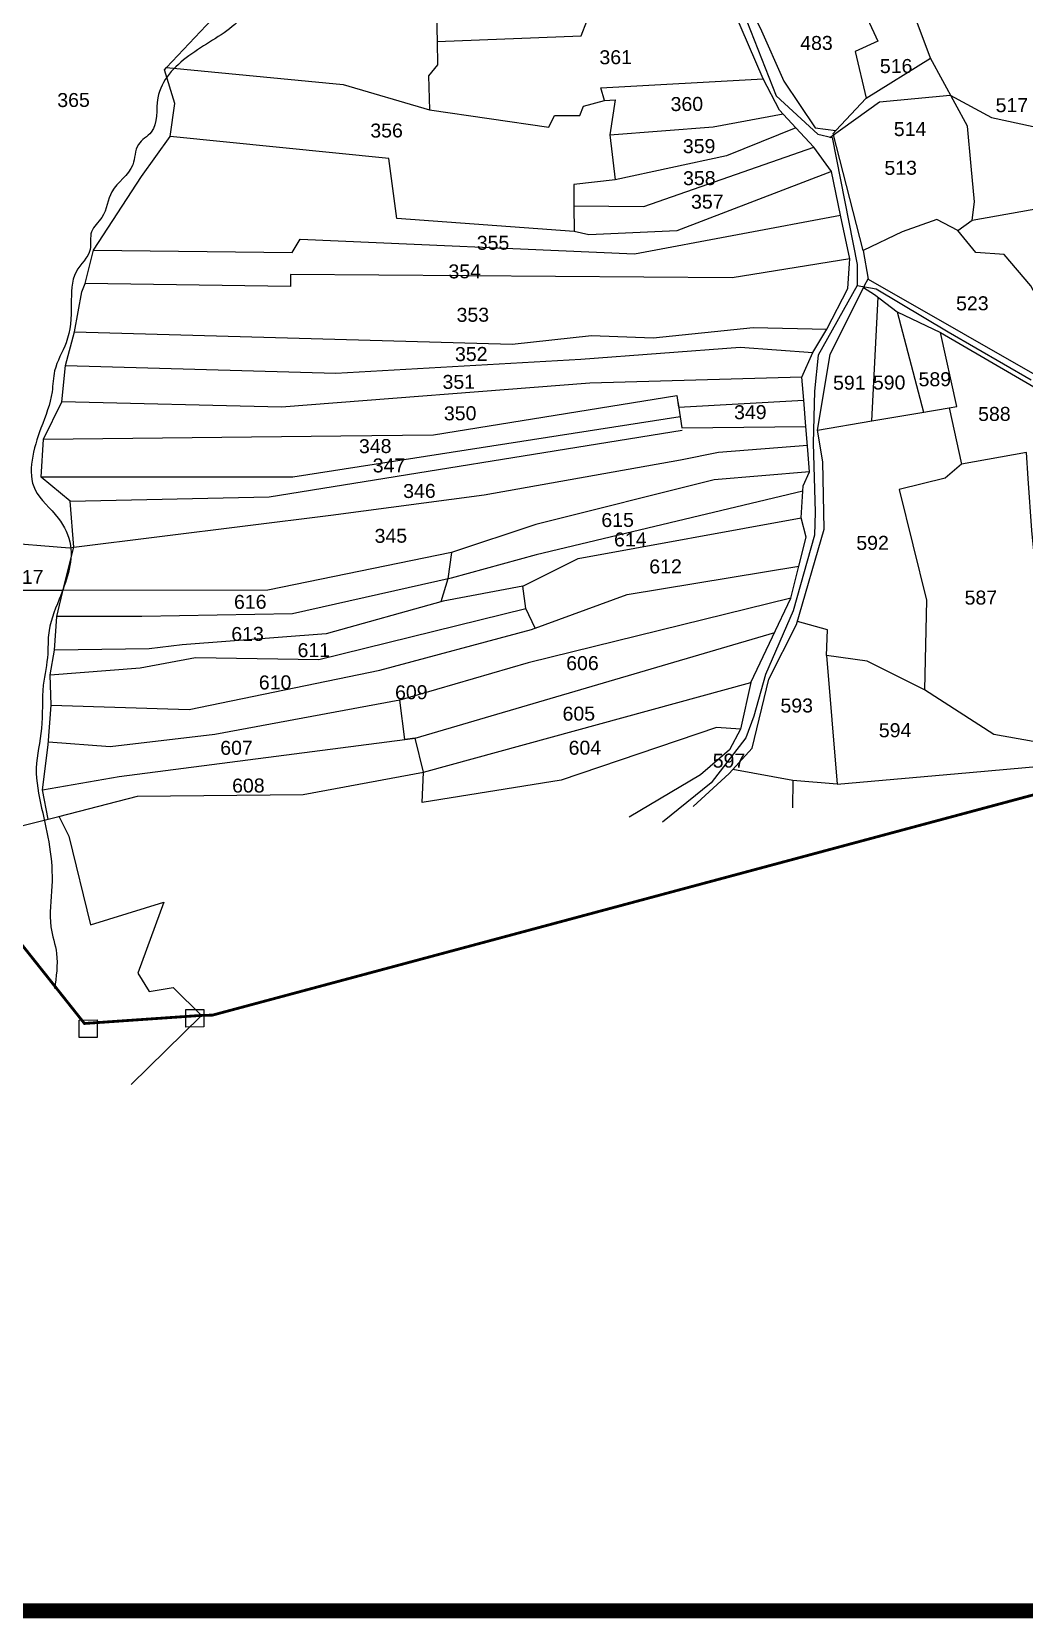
# Model space of a CAD drawing. Header units: inches. Extents: x 177226 to 184368, y 1611776 to 1619278.
# Drawn here: x 180706 to 181773, y 1611776 to 1613481 of the extents above; entities that cross this region are included whole.
import ezdxf
from ezdxf.enums import TextEntityAlignment as Align

# ---------------------------------------------------------------- set-up
doc = ezdxf.new("R2010")
doc.units = ezdxf.units.IN
doc.header["$MEASUREMENT"] = 0
for name, color, linetype in [('PAPER SIZE', 5, 'Continuous'), ('PLOT', 7, 'Continuous'), ('PLOT NO', 7, 'Continuous'), ('ROAD', 1, 'Continuous'), ('STREAM', 4, 'Continuous'), ('VILLAGE BOUNDARY', 5, 'Continuous'), ('VILLAGE BOUNDARY STONES', 1, 'Continuous')]:
    doc.layers.add(name, color=color, linetype=linetype)
doc.styles.get("Standard").update_dxf_attribs({"font": 'arial.ttf'})

msp = doc.modelspace()

# ---------------------------------------------------------------- linework, layer by layer
at = {"layer": 'PAPER SIZE', "color": 5, "const_width": 16}
msp.add_lwpolyline([(177233.8, 1617381.4), (184360.5, 1617381.4), (184360.5, 1611783.6), (177233.8, 1611783.6)], close=True, dxfattribs=at)
at = {"layer": 'PLOT'}
for points in [[(181121.6, 1613958.2), (181227.8, 1613861.6), (181273.5, 1613820), (181331.8, 1613734.5), (181406.2, 1613609), (181425, 1613577.2), (181460.9, 1613539.4), (181488.8, 1613485.4), (181514.3, 1613428.1), (181548, 1613377.7), (181570.2, 1613374.9), (181602.8, 1613409.8), (181671.9, 1613452.7), (181648.8, 1613514.1), (181595.1, 1613514.5), (181615.2, 1613470.9), (181591, 1613459.8), (181602.8, 1613409.8)], [(181541.9, 1613008.2), (181439.5, 1612999.5), (181247.7, 1612951.6), (181157, 1612921.4), (180959.8, 1612880.7), (180739.5, 1612880.5), (180690.5, 1612880.4), (180690.6, 1612860), (180657.6, 1612850.4), (180667.2, 1612932.8), (180655.2, 1613081), (180648.4, 1613182.7), (180643.8, 1613283.2), (180665.3, 1613365.1), (180682.1, 1613512.8), (180692.3, 1613596.3), (180697.3, 1613653.7)], [(181740.5, 1613607.4), (181747.6, 1613591.1), (181752.7, 1613579.3), (181771.8, 1613556.8), (181789.9, 1613552.9), (181836.2, 1613424.1), (181850, 1613377.9), (181856.4, 1613356.3), (181857.4, 1613303.8), (181888, 1613176.5), (181805.7, 1613159.7), (181779.7, 1613208), (181750.9, 1613241.6), (181720.5, 1613243.8), (181701.1, 1613267.6), (181678.8, 1613279.2), (181678.8, 1613279.2), (181641.5, 1613266.1), (181599.5, 1613246), (181567.3, 1613371.8), (181570.2, 1613374.9)], [(181160.5, 1613583.3), (181159.1, 1613556), (181158.1, 1613539.7), (181140.5, 1613512.7), (181141.5, 1613470.6), (181142.1, 1613445.5), (181132.5, 1613433.6), (181133.4, 1613397.1), (181261.7, 1613378.7), (181267.6, 1613391.2), (181294.9, 1613391), (181298.9, 1613401), (181321.4, 1613407.1), (181317.7, 1613420.9), (181492, 1613430.4)], [(180723.6, 1612634.8), (180717.5, 1612666.2), (180723.7, 1612714.4), (180726.8, 1612757.2), (180725.8, 1612789.7), (180730.5, 1612816.4), (180733.1, 1612852.4), (180740.4, 1612884.4), (180751.2, 1612927.2), (180747.2, 1612976.4), (180716.2, 1613002.5), (180718.5, 1613043), (180738.3, 1613083.4), (180742.3, 1613122.4), (180752.1, 1613158.6), (180759.8, 1613201.7), (180763.5, 1613210.6), (180772.5, 1613246.4), (180823.9, 1613325.5), (180854.6, 1613368.6), (180859.9, 1613404), (180848.6, 1613440.4), (180850.7, 1613442.7), (180966.5, 1613565.6)], [(180659.1, 1612618.4), (180735.1, 1612637.7), (180819.6, 1612659.3), (180997.8, 1612661.1), (181127, 1612685.2), (181478.6, 1612781.4), (181502.1, 1612830.7), (181521.9, 1612872.2), (181530.5, 1612906.7), (181538.3, 1612937.9), (181532.7, 1612958.7), (181535.1, 1612993.1), (181541.9, 1613008.2), (181540, 1613031.3), (181537.9, 1613056.7), (181535.6, 1613085), (181533.5, 1613109.7), (181545.4, 1613136.3), (181560.5, 1613161.3), (181583, 1613205.1), (181584.8, 1613232), (181585.1, 1613237.2), (181575.3, 1613284), (181565.4, 1613330.9), (181546.6, 1613357.2), (181527.2, 1613378), (181509.6, 1613396.8), (181492, 1613430.4), (181460.6, 1613503.6)], [(181141.5, 1613470.6), (181296.5, 1613476.7), (181302.4, 1613492.4), (181460.6, 1613503.6)], [(181701.1, 1613267.6), (181716.8, 1613278.5), (181719.3, 1613298.2), (181715.7, 1613336.8), (181711.7, 1613379.7), (181671.9, 1613452.7)], [(180850.7, 1613442.7), (181040.8, 1613424.3), (181133.4, 1613397.1)], [(181321.4, 1613407.1), (181333, 1613407.9), (181327.2, 1613370.5), (181332.8, 1613322.1), (181288.4, 1613317), (181288.7, 1613294.1), (181289, 1613266.3), (181098.4, 1613280.5), (181089.8, 1613344.9), (180854.6, 1613368.6)], [(181327.2, 1613370.5), (181438.2, 1613378.8), (181513.4, 1613392.8)], [(181527.2, 1613378), (181452.6, 1613347.6), (181332.8, 1613322.1)], [(181288.7, 1613294.1), (181363.7, 1613293.3), (181546.6, 1613357.2)], [(181565.4, 1613330.9), (181399.3, 1613267), (181304.7, 1613262.9), (181289, 1613266.3)], [(181716.8, 1613278.5), (181857.4, 1613303.8)], [(180772.5, 1613246.4), (180985.8, 1613243.9), (180994.5, 1613258.1), (181353.9, 1613242.5), (181575.3, 1613284)], [(181599.5, 1613246), (181605, 1613215.3), (181809, 1613098.4), (181805.7, 1613159.7)], [(181585.1, 1613237.2), (181458.7, 1613216.5), (180984.1, 1613220.2), (180984, 1613207.2), (180763.5, 1613210.6)], [(181416.7, 1612648.2), (181455.5, 1612683.7), (181480.2, 1612711), (181498.2, 1612785.2), (181528, 1612844), (181557.6, 1612946.5), (181556, 1613018.7), (181550.3, 1613052.9), (181563.9, 1613134.3), (181600.9, 1613208.5), (181604.8, 1613215.4)], [(181599.8, 1613206.3), (181611.8, 1613198.8), (181636, 1613179.9), (181682.5, 1613157.7), (181783, 1613099.5), (181804.7, 1613079.3), (181821.2, 1613066.4), (181898.9, 1613059), (181982.5, 1613063.2), (182035.5, 1613054.4), (182215.6, 1613077.3), (182301.3, 1613095.6), (182354.2, 1613113)], [(181608.7, 1613062.8), (181615.6, 1613195.8)], [(181636, 1613179.9), (181664.5, 1613072.2)], [(180752.1, 1613158.6), (181222.1, 1613145.3), (181307.7, 1613154.6), (181373.9, 1613152), (181481.4, 1613163.3), (181560.5, 1613161.3)], [(181550.3, 1613052.9), (181608.7, 1613062.8), (181660.5, 1613071.5), (181691.8, 1613076.8), (181700.1, 1613078.2), (181682.5, 1613157.7)], [(180742.3, 1613122.4), (181032.6, 1613114), (181296.1, 1613129.2), (181467.4, 1613142), (181545.4, 1613136.3)], [(181533.5, 1613109.7), (181305.7, 1613103.2), (180974.3, 1613077.7), (180738.3, 1613083.4)], [(180718.5, 1613043), (181038.3, 1613046.7), (181137.6, 1613047.9), (181399.1, 1613090.2), (181401.2, 1613077.4), (181535.6, 1613085)], [(181400.2, 1613083.8), (181402.8, 1613067.3), (181404.7, 1613055.4), (181537.9, 1613056.7)], [(181691.8, 1613076.8), (181705.3, 1613016.3), (181687.5, 1613001.3), (181638, 1612989.1), (181667.4, 1612870), (181665.4, 1612773.6), (181603.8, 1612804.5), (181560.2, 1612810.5), (181561.1, 1612838.1), (181529, 1612847.3)], [(181402.8, 1613067.3), (180986.6, 1613002.2), (180716.2, 1613002.5)], [(180747.2, 1612976.4), (180961.2, 1612981.1), (181405.1, 1613052.9)], [(180643.6, 1612930.4), (180667.2, 1612932.8), (180746.4, 1612926.4), (180751.2, 1612927.2), (181027.3, 1612961.3), (181192.2, 1612983.5), (181403, 1613020.9), (181444, 1613029.1), (181539.5, 1613036.9)], [(181798.2, 1612715.2), (181796.7, 1612782.4), (181780.8, 1612945), (181776.9, 1613000.9), (181775, 1613028.9), (181705.3, 1613016.3)], [(181534.7, 1612987.2), (181248, 1612918.7), (181156.6, 1612893.7), (180986.2, 1612855.5), (180824.3, 1612852.7), (180733.1, 1612852.4)], [(181233.6, 1612885.3), (181293.2, 1612914.8), (181532.7, 1612958.7)], [(181157, 1612921.4), (181153.2, 1612892.9), (181145.7, 1612868.3)], [(180726.8, 1612757.2), (180875, 1612752.5), (181080.1, 1612794.7), (181242.9, 1612838.6), (181345.7, 1612876.3), (181530.5, 1612906.7)], [(181246.9, 1612840.1), (181237, 1612861.2), (181233.6, 1612885.3), (181148, 1612868.9), (181022.4, 1612834), (180867.7, 1612821.9), (180832.1, 1612817.7), (180730.5, 1612816.4)], [(181521.9, 1612872.2), (181239.6, 1612802.6), (181101.4, 1612762.5)], [(180725.8, 1612789.7), (180822.5, 1612797.5), (180881.9, 1612808.6), (181014.5, 1612806.2), (181237, 1612861.2)], [(180717.5, 1612666.2), (180799.8, 1612680.4), (181106.9, 1612720.3), (181118.1, 1612721.8), (181504.4, 1612835.5)], [(181560.2, 1612810.5), (181571.6, 1612672.2), (181523.9, 1612676.1), (181459.4, 1612688)], [(181478.6, 1612781.4), (181467.7, 1612731.5), (181441.7, 1612733.1), (181274.8, 1612676.5), (181125.4, 1612652.4), (181127, 1612685.2), (181118.1, 1612721.8), (181106.9, 1612720.3), (181101.4, 1612762.5), (180902.9, 1612725.6), (180790.2, 1612712.4), (180723.9, 1612717.3)], [(181794.1, 1612692.1), (181798.2, 1612715.2), (181739.9, 1612725.7), (181665.4, 1612773.6)], [(181467.7, 1612731.5), (181455.9, 1612709.1), (181424.7, 1612682.3), (181347.9, 1612636.8)], [(181571.6, 1612672.2), (181713.9, 1612684.9), (181794.1, 1612692.1), (181799.2, 1612653.9)], [(181523.9, 1612676.1), (181523.5, 1612646.7)], [(180735.4, 1612637.3), (180746, 1612616.5), (180769.1, 1612521.1), (180847.9, 1612545.3), (180819.9, 1612469.2), (180832.2, 1612449.3), (180858, 1612453.6), (180888.7, 1612423.3), (180888.7, 1612423.3)]]:
    msp.add_lwpolyline(points, dxfattribs=at)
at = {"layer": 'ROAD'}
for points in [[(181474.3, 1613492.6), (181505.9, 1613412.1), (181550.6, 1613371.2), (181566.2, 1613367.6), (181593.1, 1613230.8), (181593.2, 1613208.4), (181551.1, 1613133.4), (181547.2, 1613094.9), (181545.7, 1613038.7), (181548, 1612964.6), (181547.2, 1612940), (181524.3, 1612858.5), (181494.5, 1612790.2), (181481.9, 1612745.4), (181473.4, 1612722.1), (181436.1, 1612673.8), (181383.7, 1612631.4)], [(181563.5, 1613367.5), (181616.9, 1613405.8), (181693.1, 1613412.9), (181737.3, 1613388.8), (181782.3, 1613379.2)], [(181593.2, 1613208.4), (181613.5, 1613204.9), (181690.7, 1613158.6), (181780.2, 1613107)]]:
    msp.add_lwpolyline(points, dxfattribs=at)
at = {"layer": 'STREAM'}
for points in [[(177911.3, 1615701.7), (177943.3, 1615661.3), (177959.9, 1615638), (177977.4, 1615619.3), (178001.6, 1615582.9), (178012.2, 1615556.4), (178021.6, 1615547.9), (178033.5, 1615525), (178046.1, 1615511.6), (178080.6, 1615487.6), (178110.7, 1615471.1), (178158.8, 1615479.2), (178186.1, 1615492.1), (178226.4, 1615487), (178264.5, 1615482.4), (178294.8, 1615483.3), (178322.4, 1615503.9), (178355.2, 1615508.9), (178386, 1615504.1), (178402.3, 1615502.7), (178429.7, 1615501.9), (178450.3, 1615511.8), (178465.3, 1615511.2), (178480.8, 1615517.5), (178507.5, 1615514.6), (178525.3, 1615505.6), (178567.1, 1615493.7), (178600.2, 1615491.3), (178629.5, 1615486.5), (178654.5, 1615481.6), (178671, 1615478.4), (178686.5, 1615473.9), (178703, 1615472.4), (178717, 1615468.6), (178735.6, 1615467.4), (178766.8, 1615467.2), (178815.9, 1615488.8), (178846.8, 1615505.3), (178877.5, 1615527.5), (178891.5, 1615539.4), (178918.6, 1615559.2), (178937.8, 1615565.1), (178958.2, 1615590.1), (178966.1, 1615608.9), (178984.9, 1615625.2), (179003.3, 1615638.5), (179040.4, 1615648.3), (179083.8, 1615674.9), (179117.6, 1615694), (179135.9, 1615712.5), (179153.4, 1615748.5), (179160.8, 1615792), (179160.2, 1615806.9), (179151.8, 1615838.7), (179132.8, 1615862.2), (179128.6, 1615882.7), (179120.4, 1615893.4), (179117.9, 1615930.3), (179122.6, 1615961.5), (179129.9, 1615993.6), (179148.6, 1616009.5), (179162.5, 1616024), (179192.7, 1616041.8), (179213.7, 1616052.5), (179235.1, 1616066.8), (179282.3, 1616096.5), (179312.7, 1616114.6), (179334.9, 1616126.8), (179361.6, 1616135.3), (179387.3, 1616153), (179397.7, 1616160.4), (179405.8, 1616163.9), (179415, 1616171.3), (179434.2, 1616191.2), (179457.8, 1616202.7), (179484.4, 1616216.9), (179510.3, 1616221.7), (179530.7, 1616228.2), (179546.2, 1616227.3), (179577.6, 1616238.7), (179585.2, 1616250), (179584.9, 1616269.8), (179588.1, 1616294.3), (179625.2, 1616330), (179664, 1616358.5), (179694.1, 1616380), (179702, 1616387.3), (179728.9, 1616406.6), (179751.5, 1616411.1), (179763.6, 1616437.3), (179790.7, 1616446.5), (179829.3, 1616450.8), (179857.7, 1616455.1), (179881.1, 1616460.9), (179914.2, 1616475.2), (179945, 1616499), (179981.6, 1616519.9), (180007, 1616530.4), (180045.4, 1616549), (180057.9, 1616552.7), (180055.1, 1616580.5), (180055.2, 1616605.5), (180050.2, 1616638.7), (180047, 1616655.8), (180050.6, 1616661.7), (180073.7, 1616669.2), (180107.4, 1616673.8), (180144.8, 1616663.6), (180164.1, 1616656.2), (180191.8, 1616644.3), (180213.2, 1616635.9), (180231.7, 1616632.4), (180241.9, 1616615.9), (180248.1, 1616589.9), (180264.4, 1616561), (180271.1, 1616553.4), (180279.7, 1616533.2), (180305.6, 1616506.5), (180333.1, 1616489.1), (180341.3, 1616464.4), (180345.2, 1616432.5), (180348.9, 1616412), (180341.5, 1616389.4), (180330.9, 1616361.8), (180319.4, 1616332.4), (180309.2, 1616309), (180300.4, 1616280.9), (180282.4, 1616244.5), (180266.2, 1616219.1), (180244.8, 1616166.9), (180245.8, 1616145.7), (180238.4, 1616125.6), (180235.7, 1616076.9), (180234.7, 1616042.7), (180231.2, 1615999.5), (180230.2, 1615959.5), (180232, 1615933.3), (180231.3, 1615908.3), (180240.3, 1615870.8), (180247.9, 1615844.6), (180262.7, 1615818.7), (180273.2, 1615799.1), (180274.6, 1615775.8), (180252.9, 1615713.6), (180249.3, 1615678.2), (180264.2, 1615641.3), (180266.8, 1615612.6), (180267, 1615581.7), (180269.3, 1615551.3), (180275.2, 1615533.9), (180279.9, 1615509.7), (180281.3, 1615487.2), (180288.8, 1615472.9), (180310.8, 1615464.5), (180342.5, 1615453.5), (180362.7, 1615448.5), (180382.7, 1615435.6), (180414.6, 1615419.8), (180427.4, 1615395.2), (180438.4, 1615373.3), (180449.2, 1615354.4), (180464.6, 1615322.1), (180480.7, 1615296.3), (180492.3, 1615273.4), (180506.8, 1615253), (180520.8, 1615228.9), (180531.1, 1615216.3), (180542, 1615202.4), (180563.5, 1615187), (180587.2, 1615169.7), (180616.8, 1615141.6), (180627.3, 1615128.6), (180634.5, 1615105.9), (180667.5, 1615087.6), (180689.2, 1615069.6), (180727.8, 1615035.5), (180743.1, 1615015.1), (180763.1, 1614998.9), (180784.7, 1614987.8), (180802.8, 1614970.4), (180824.1, 1614937.1), (180854.6, 1614903.9), (180873.5, 1614874), (180899.7, 1614859.3), (180924.6, 1614847.7), (180968.8, 1614803.5), (181008.8, 1614739.9), (181022.8, 1614705), (181039.2, 1614619.5), (181040.8, 1614557.8), (181051.3, 1614481.7), (181060, 1614409.5), (181058.2, 1614369.1), (181063.4, 1614328.4), (181084.7, 1614264.2), (181085.1, 1614190.4), (181086.3, 1614132.4), (181097.4, 1614096.6), (181081.4, 1614046.9), (181030.5, 1613971.1), (181017.1, 1613902.1), (181025, 1613845.6), (181021.7, 1613763), (181026.2, 1613709.4), (181023.9, 1613673.9), (180992.9, 1613613.6), (180969.5, 1613557.2), (180924.3, 1613489), (180874.8, 1613455.3), (180841.6, 1613410.1), (180834.3, 1613373.3), (180820.6, 1613359.9), (180814.5, 1613338.1), (180792.1, 1613309.2), (180781.4, 1613281.6), (180770.2, 1613266.1), (180768.6, 1613247.1), (180753.8, 1613223.2), (180748.5, 1613188.2), (180742.9, 1613146.8), (180730.6, 1613116.7), (180727.8, 1613094), (180715.9, 1613055.1), (180709.6, 1612988.7), (180734.4, 1612958.4), (180747.6, 1612929), (180735.4, 1612871), (180723.9, 1612832.5), (180723.2, 1612812.5), (180718.4, 1612778.7), (180716.5, 1612732.1), (180710.9, 1612689.5), (180716.6, 1612646.6), (180725.2, 1612604.9), (180727.6, 1612562.6), (180726.6, 1612518.8), (180732.6, 1612490.4), (180730.3, 1612452.5)], [(182246.5, 1612875.9), (182176.9, 1612894.1), (182096.6, 1612908.7), (182059.1, 1612959.8), (182039.6, 1612992.2), (182015.5, 1613040.2), (181991.6, 1613100.7), (181969, 1613178.7), (181951.9, 1613261.4), (181944.9, 1613310.1), (181913.5, 1613407.2), (181885.8, 1613485.4), (181870, 1613563.4), (181859.9, 1613616), (181848.8, 1613637.9), (181815.5, 1613721.7), (181795.7, 1613753.3), (181778.7, 1613776.3), (181748.1, 1613828.7), (181682.1, 1613860), (181621, 1613894), (181563.8, 1613939.9), (181546.2, 1614017), (181542.8, 1614077.4), (181558.2, 1614120.4), (181549, 1614162), (181526.3, 1614215.8), (181512.3, 1614247.7), (181487.7, 1614287.6), (181470.1, 1614324.9), (181449.2, 1614359.8), (181411.1, 1614353.7), (181367, 1614371.3), (181309.4, 1614404.3), (181239.2, 1614378.1), (181193.6, 1614362.5), (181118.4, 1614358.4), (181079.5, 1614355.7), (181066.8, 1614357.8)], [(181560, 1614180.7), (181561.1, 1614151.2), (181567.1, 1614111.9), (181548.6, 1614061.3), (181555.2, 1614011.5), (181567.5, 1613963.8), (181588.7, 1613933), (181613, 1613907.7), (181692.9, 1613869.3), (181727.5, 1613855.4), (181760.4, 1613820.8), (181781.2, 1613777.5), (181807.7, 1613755.8), (181827.7, 1613716.4), (181845.9, 1613664.2), (181872.2, 1613603.1), (181883, 1613522.9), (181905.3, 1613456), (181919.4, 1613412.1), (181933.6, 1613360.8), (181952.2, 1613316.6), (181963.1, 1613227.4), (181990.5, 1613126.5), (182011.4, 1613064.1), (182036.3, 1613019.5), (182074.3, 1612951.2), (182114.8, 1612909.9), (182159.1, 1612905.2), (182221, 1612887.2), (182253.8, 1612869)]]:
    msp.add_spline(points, degree=3, dxfattribs=at)
at = {"layer": 'VILLAGE BOUNDARY', "const_width": 3}
msp.add_lwpolyline([(181797.4, 1612664.8), (180900.3, 1612424), (180887, 1612423.6), (180762.6, 1612415), (180674.7, 1612525.7), (180341.4, 1612633.3), (179793.6, 1612846.8), (179428, 1612983.3), (179045.3, 1613183), (178991.2, 1613254.8), (178759.6, 1613444.7), (178598.2, 1613582.1)], dxfattribs=at)
at = {"layer": 'VILLAGE BOUNDARY'}
msp.add_lwpolyline([(180887.6, 1612422.9), (180812.8, 1612349.4)], dxfattribs=at)
at = {"layer": 'VILLAGE BOUNDARY STONES'}
for points in [[(180871.6, 1612430.1), (180890.9, 1612430.2), (180891, 1612411.3), (180871.7, 1612411.1)], [(180757, 1612418.7), (180776.3, 1612418.8), (180776.4, 1612399.9), (180757.1, 1612399.8)]]:
    msp.add_lwpolyline(points, close=True, dxfattribs=at)

# ---------------------------------------------------------------- texts
at = {"layer": 'PLOT NO'}
for s, p in [('483', (181549.3, 1613469.1)), ('361', (181333.5, 1613453.8)), ('516', (181634.9, 1613444.3)), ('365', (180750.9, 1613407.8)), ('360', (181410, 1613403.5)), ('517', (181759.3, 1613402.3)), ('356', (181087.3, 1613375)), ('514', (181649.9, 1613376.6)), ('359', (181423.2, 1613358.2)), ('358', (181423.4, 1613323.8)), ('513', (181639.8, 1613334.9)), ('357', (181432, 1613298.5)), ('355', (181201.7, 1613254.3)), ('354', (181171.3, 1613223.6)), ('523', (181716.8, 1613189.2)), ('353', (181180, 1613176.9)), ('352', (181178.3, 1613134.7)), ('351', (181164.9, 1613104.8)), ('591', (181584.6, 1613103.9)), ('590', (181627.4, 1613104.1)), ('589', (181676.5, 1613107.6)), ('350', (181166.4, 1613071)), ('349', (181478.2, 1613072.2)), ('588', (181740.5, 1613070.3)), ('348', (181075.1, 1613035.7)), ('347', (181089.9, 1613015)), ('346', (181122.6, 1612987.5)), ('615', (181335.6, 1612956.3)), ('345', (181091.9, 1612939.3)), ('614', (181349.3, 1612935.4)), ('592', (181609.6, 1612931.7)), ('617', (180701.2, 1612895.1)), ('612', (181387.1, 1612906.4)), ('616', (180940.8, 1612868.3)), ('587', (181726, 1612872.9)), ('613', (180937.9, 1612833.8)), ('611', (181009.1, 1612816.4)), ('606', (181297.8, 1612802.4)), ('610', (180967.5, 1612781.7)), ('609', (181113.9, 1612771.1)), ('593', (181528.1, 1612756.8)), ('605', (181293.9, 1612748.1)), ('594', (181633.8, 1612730.3)), ('607', (180926, 1612711.4)), ('604', (181300.4, 1612711.5)), ('597', (181455.3, 1612697.6)), ('608', (180938.8, 1612670.8))]:
    msp.add_text(s, height=15, rotation=0.3357, dxfattribs=at).set_placement(p, align=Align.MIDDLE_CENTER)

doc.saveas('drawing.dxf')
